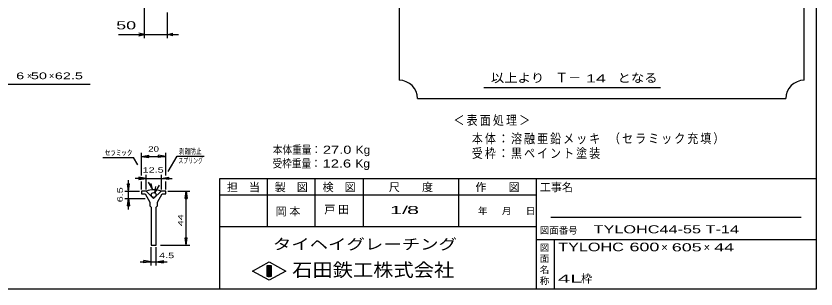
# Model space of a CAD drawing. Units: millimetres, scale not verified. Extents: x -1456 to 1379, y -1028 to 847.
# Drawn here: x -359 to 1379, y -913 to -318 of the extents above; entities that cross this region are included whole.
import ezdxf
from ezdxf.enums import TextEntityAlignment as Align

# ---------------------------------------------------------------- set-up
doc = ezdxf.new("R2010")
doc.units = ezdxf.units.MM
doc.header["$LTSCALE"] = 8
for name, color, linetype, lineweight in [('0_2', 150, 'Continuous', 25), ('22', 2, 'Continuous', 25), ('32', 4, 'Continuous', 25)]:
    doc.layers.add(name, color=color, linetype=linetype, lineweight=lineweight)
doc.styles.add('ベクトル', font='')
doc.styles.get('ベクトル').set_extended_font_data('ベクトル')

msp = doc.modelspace()

# ---------------------------------------------------------------- linework, layer by layer
at = {"layer": '0_2'}
for p, q in [((1379.2, 847.2), (1379.2, -912.8)), ((1379.2, -672.8), (83.2, -672.8)), ((83.2, -672.8), (83.2, -912.8)), ((187.2, -672.8), (187.2, -776.8)), ((291.2, -776.8), (291.2, -672.8)), ((395.2, -672.8), (395.2, -776.8)), ((603.2, -776.8), (603.2, -672.8)), ((771.2, -672.8), (771.2, -912.8)), ((771.2, -708.8), (83.2, -708.8)), ((1347.2, -756.8), (803.2, -756.8)), ((83.2, -776.8), (771.2, -776.8)), ((771.2, -804.8), (1379.2, -804.8)), ((811.2, -912.8), (811.2, -804.8)), ((155.2, -873.6), (191.2, -853.6)), ((187.2, -861.6), (195.2, -861.6)), ((187.2, -885.6), (187.2, -861.6)), ((187.2, -861.6), (188.8, -861.6)), ((188.8, -861.6), (188.8, -885.6)), ((190.4, -885.6), (190.4, -861.6)), ((190.4, -861.6), (192, -861.6)), ((191.2, -853.6), (227.2, -873.6)), ((192, -861.6), (192, -885.6)), ((193.6, -885.6), (193.6, -861.6)), ((193.6, -861.6), (195.2, -861.6)), ((195.2, -861.6), (195.2, -885.6)), ((195.2, -861.6), (195.2, -885.6)), ((191.2, -893.6), (155.2, -873.6)), ((195.2, -885.6), (187.2, -885.6)), ((188.8, -885.6), (190.4, -885.6)), ((227.2, -873.6), (191.2, -893.6)), ((192, -885.6), (193.6, -885.6)), ((1379.2, -912.8), (-1388.8, -912.8))]:
    msp.add_line(p, q, dxfattribs=at)
at = {"layer": '22', "color": 4}
for p, q in [((473.6, 781.6), (473.6, -458.4)), ((1353.6, -458.4), (1353.6, 781.6)), ((-79.9, -366.8), (-79.9, -182.8)), ((-29.9, -366.8), (-29.9, -310.8)), ((-135.9, -358.8), (-79.9, -358.8)), ((-79.9, -358.8), (-91.9, -355.6)), ((-91.9, -362), (-79.9, -358.8)), ((-79.9, -358.8), (-29.9, -358.8)), ((-29.9, -358.8), (-17.9, -355.6)), ((-17.9, -362), (-29.9, -358.8)), ((-29.9, -358.8), (-5.9, -358.8)), ((-395.209, -466.759), (-197.763, -466.759)), ((657.6, -474.4), (1041.6, -474.4)), ((513.6, -498.4), (1313.6, -498.4))]:
    msp.add_line(p, q, dxfattribs=at)
for centre, start, end in [((473.6, -498.4), 0, 90), ((1353.6, -498.4), 90, 180)]:
    msp.add_arc(centre, 40, start, end, dxfattribs=at)
at = {"layer": '32'}
for p, q in [((-86.4, -665.6), (-86.4, -616)), ((-86.4, -624), (-70.4, -621.6)), ((-86.4, -624), (-70.4, -626.4)), ((-86.4, -624), (-33.067, -624)), ((-70.4, -626.4), (-70.4, -621.6)), ((-33.067, -624), (-49.067, -621.6)), ((-49.067, -626.4), (-49.067, -621.6)), ((-33.067, -624), (-49.067, -626.4)), ((-33.067, -665.6), (-33.067, -616)), ((-28.264, -657.333), (-8.797, -623.733)), ((-8.797, -623.733), (49.869, -623.733)), ((-169.867, -626.4), (-103.2, -626.4)), ((-93.867, -642.4), (-103.2, -626.4)), ((-114.4, -700), (-114.4, -676)), ((-75.733, -672), (-99.733, -672)), ((-75.733, -672), (-91.733, -669.6)), ((-91.733, -669.6), (-91.733, -674.4)), ((-91.733, -674.4), (-75.733, -672)), ((-75.733, -696), (-75.733, -664)), ((-75.733, -672), (-43.733, -672)), ((-43.733, -664), (-43.733, -696)), ((-43.733, -672), (-27.733, -669.6)), ((-27.733, -674.4), (-43.733, -672)), ((-43.733, -672), (-19.733, -672)), ((-27.733, -669.6), (-27.733, -674.4)), ((-114.4, -700), (-116.8, -684)), ((-116.8, -684), (-112, -684)), ((-114.4, -700), (-112, -684)), ((-86.4, -696), (-86.4, -678.4)), ((-71.733, -680), (-62.4, -696)), ((-62.4, -696), (-65.333, -683.467)), ((-47.997, -686.666), (-57.064, -702.666)), ((-57.064, -702.666), (-55.197, -689.866)), ((-33.067, -696), (-33.067, -678.4)), ((-122.4, -700), (-90.4, -700)), ((-114.4, -716), (-114.4, -700)), ((-86.4, -700), (-86.4, -705.333)), ((-75.733, -700), (-86.4, -700)), ((-86.4, -705.333), (-78.4, -705.333)), ((-78.4, -705.333), (-67.733, -724)), ((-59.733, -716), (-75.733, -700)), ((-43.733, -700), (-59.733, -716)), ((-51.733, -724), (-41.067, -705.333)), ((-33.067, -700), (-43.733, -700)), ((-41.067, -705.333), (-33.067, -705.333)), ((-33.067, -705.333), (-33.067, -700)), ((-29.067, -700), (18.933, -700)), ((8.533, -716), (10.933, -700)), ((10.933, -700), (13.333, -716)), ((10.933, -817.334), (10.933, -700)), ((-122.4, -716), (-78.4, -716)), ((-116.8, -732), (-114.4, -716)), ((-114.4, -716), (-112, -732)), ((-114.4, -740), (-114.4, -716)), ((-67.733, -724), (-67.733, -732)), ((-51.733, -732), (-51.733, -724)), ((8.533, -716), (13.333, -716)), ((-116.8, -732), (-112, -732)), ((-67.733, -732), (-65.067, -734.667)), ((-65.067, -734.667), (-65.067, -817.333)), ((-54.4, -734.667), (-51.733, -732)), ((-54.4, -817.333), (-54.4, -734.667)), ((10.933, -817.334), (8.533, -801.334)), ((8.533, -801.334), (13.333, -801.334)), ((10.933, -817.334), (13.333, -801.334)), ((-65.067, -817.333), (-54.4, -817.333)), ((-65.067, -861.334), (-65.067, -821.334)), ((-54.4, -861.334), (-54.4, -821.334)), ((-45.067, -817.334), (18.933, -817.334)), ((-65.067, -853.334), (-81.067, -850.934)), ((-81.067, -855.734), (-81.067, -850.934)), ((-54.4, -853.334), (-38.4, -850.934)), ((-38.4, -855.734), (-38.4, -850.934)), ((-89.067, -853.334), (-65.067, -853.334)), ((-65.067, -853.334), (-81.067, -855.734)), ((-65.067, -853.334), (-54.4, -853.334)), ((-54.4, -853.334), (-38.4, -855.734)), ((-54.4, -853.334), (-30.4, -853.334))]:
    msp.add_line(p, q, dxfattribs=at)
msp.add_circle((-59.733, -708), 5.333, dxfattribs=at)
msp.add_arc((-60.003, -736.542), 40, 66, 113, dxfattribs=at)

# ---------------------------------------------------------------- texts
at = {"layer": '0_2', "style": 'ベクトル'}
for s, height, p in [('担\u3000当', 17.6, (99.2, -691.2)), ('製\u3000図', 17.6, (203.2, -691.2)), ('検\u3000図', 17.6, (307.2, -691.2)), ('尺\u3000\u3000度', 17.6, (451.2, -691.2)), ('作\u3000\u3000図', 17.6, (639.2, -691.2)), ('工事名', 17.6, (779.2, -691.2)), ('年', 14.66, (644.8, -742.8)), ('月', 14.66, (696.8, -742.8)), ('日', 14.66, (748.8, -742.8)), ('図面番号', 14.66, (779.2, -785.2)), ('図', 14.66, (779.2, -822.8)), ('面', 14.66, (779.2, -846.8)), ('名', 14.66, (779.2, -870.8)), ('称', 14.66, (779.2, -894.8))]:
    msp.add_text(s, height=height, dxfattribs=at).set_placement(p, align=Align.MIDDLE_LEFT)
at = {"layer": '0_2', "color": 222, "style": 'ベクトル'}
for s, height, width, p in [('タイヘイグレーチング', 23.46, 1.25, (199.2, -815.2)), ('石田鉄工株式会社', 29.33, 1.1, (241.2, -871.2))]:
    msp.add_text(s, height=height, dxfattribs=dict(at, width=width)).set_placement(p, align=Align.MIDDLE_LEFT)
at = {"layer": '22', "style": 'ベクトル'}
for s, height, width, p in [(' 50 ', 17.6, 1.65, (-151.9, -338.8)), (' 6 ', 14.66, 1.6, (-367.209, -448.759)), (' 50 ', 14.66, 1.6, (-335.209, -448.759)), (' 62.5', 14.66, 1.6, (-283.209, -448.759)), ('以上より\u3000', 19.35, 1.1, (672.8, -453.2)), (' 14 ', 17.6, 1.65, (868.8, -454.4)), ('となる', 19.35, 1.1, (948, -453.2)), ('本体重量：', 17.6, 0.85, (199.2, -609.6)), (' 27.0', 17.6, 1.35, (299.2, -609.6)), ('Kg', 17.6, 1.1, (379.2, -609.6)), ('受枠重量：', 17.6, 0.85, (198.573, -639.597)), (' 12.6', 17.6, 1.35, (298.573, -639.597)), ('Kg', 17.6, 1.1, (378.573, -639.597)), ('1/', 17.6, 2, (453.6, -740.8)), (' 8 ', 17.6, 2, (477.6, -740.8)), ('TYLOHC44-55 T-14', 17.6, 1.5, (896, -782.8)), ('TYLOHC', 18.77, 1.4, (819.2, -821.2)), (' 600 ', 18.77, 1.55, (963.2, -821.2)), (' 605 ', 17.6, 1.65, (1055.2, -822)), (' 44 ', 17.6, 1.65, (1147.2, -822)), ('4L', 17.6, 2.05, (818.4, -890))]:
    msp.add_text(s, height=height, dxfattribs=dict(at, width=width)).set_placement(p, align=Align.MIDDLE_LEFT)
for s, height, p in [('×', 14.66, (-335.209, -448.759)), ('×', 14.66, (-287.209, -448.759)), ('Ｔ－', 20.53, (812.8, -452.4)), ('×', 17.6, (1043.2, -822)), ('×', 17.6, (1135.2, -822)), ('枠', 17.6, (868.8, -890))]:
    msp.add_text(s, height=height, dxfattribs=at).set_placement(p, align=Align.MIDDLE_LEFT)
at = {"layer": '22', "attachment_point": 4, "style": 'ベクトル'}
for s, insert, char_height in [('\\T1.2;\\W0.85;＜表面処理＞', (591.6, -546.4), 20.53), ('\\T1.19;\\W0.85;本体：溶融亜鉛メッキ', (631.6, -586.4), 20.53), ('\\T1.19;\\W0.85;（セラミック充填）', (929.6, -586.4), 20.53), ('\\T1.19;\\W0.85;受枠：黒ペイント塗装', (631.6, -618.4), 20.53), ('\\T1.25;戸田\u3000', (310.8, -740.8), 17.6), ('\\T1.25;岡本\u3000', (205.2, -744.8), 17.6)]:
    msp.add_mtext(s, dxfattribs=dict(at, insert=insert, char_height=char_height))
at = {"layer": '32', "color": 2, "style": 'ベクトル'}
for s, width, p in [('20', 1.35, (-71.733, -608)), ('剥離防止', 0.75, (-4.797, -613.333)), ('ｾﾗﾐｯｸ', 1.5, (-165.867, -616)), ('スプリング', 0.65, (-6.131, -633.333)), ('12.5', 1.5, (-83.733, -653.6)), (' 4.5 ', 1.5, (-54.4, -839.734))]:
    msp.add_text(s, height=11.73, dxfattribs=dict(at, width=width)).set_placement(p, align=Align.MIDDLE_LEFT)
at = {"layer": '32', "color": 2, "style": 'ベクトル', "width": 1.5}
for s, p in [('6.5', (-132.8, -724)), (' 44 ', (-1.067, -782.667))]:
    msp.add_text(s, height=11.73, rotation=90, dxfattribs=at).set_placement(p, align=Align.MIDDLE_LEFT)

doc.saveas('drawing.dxf')
